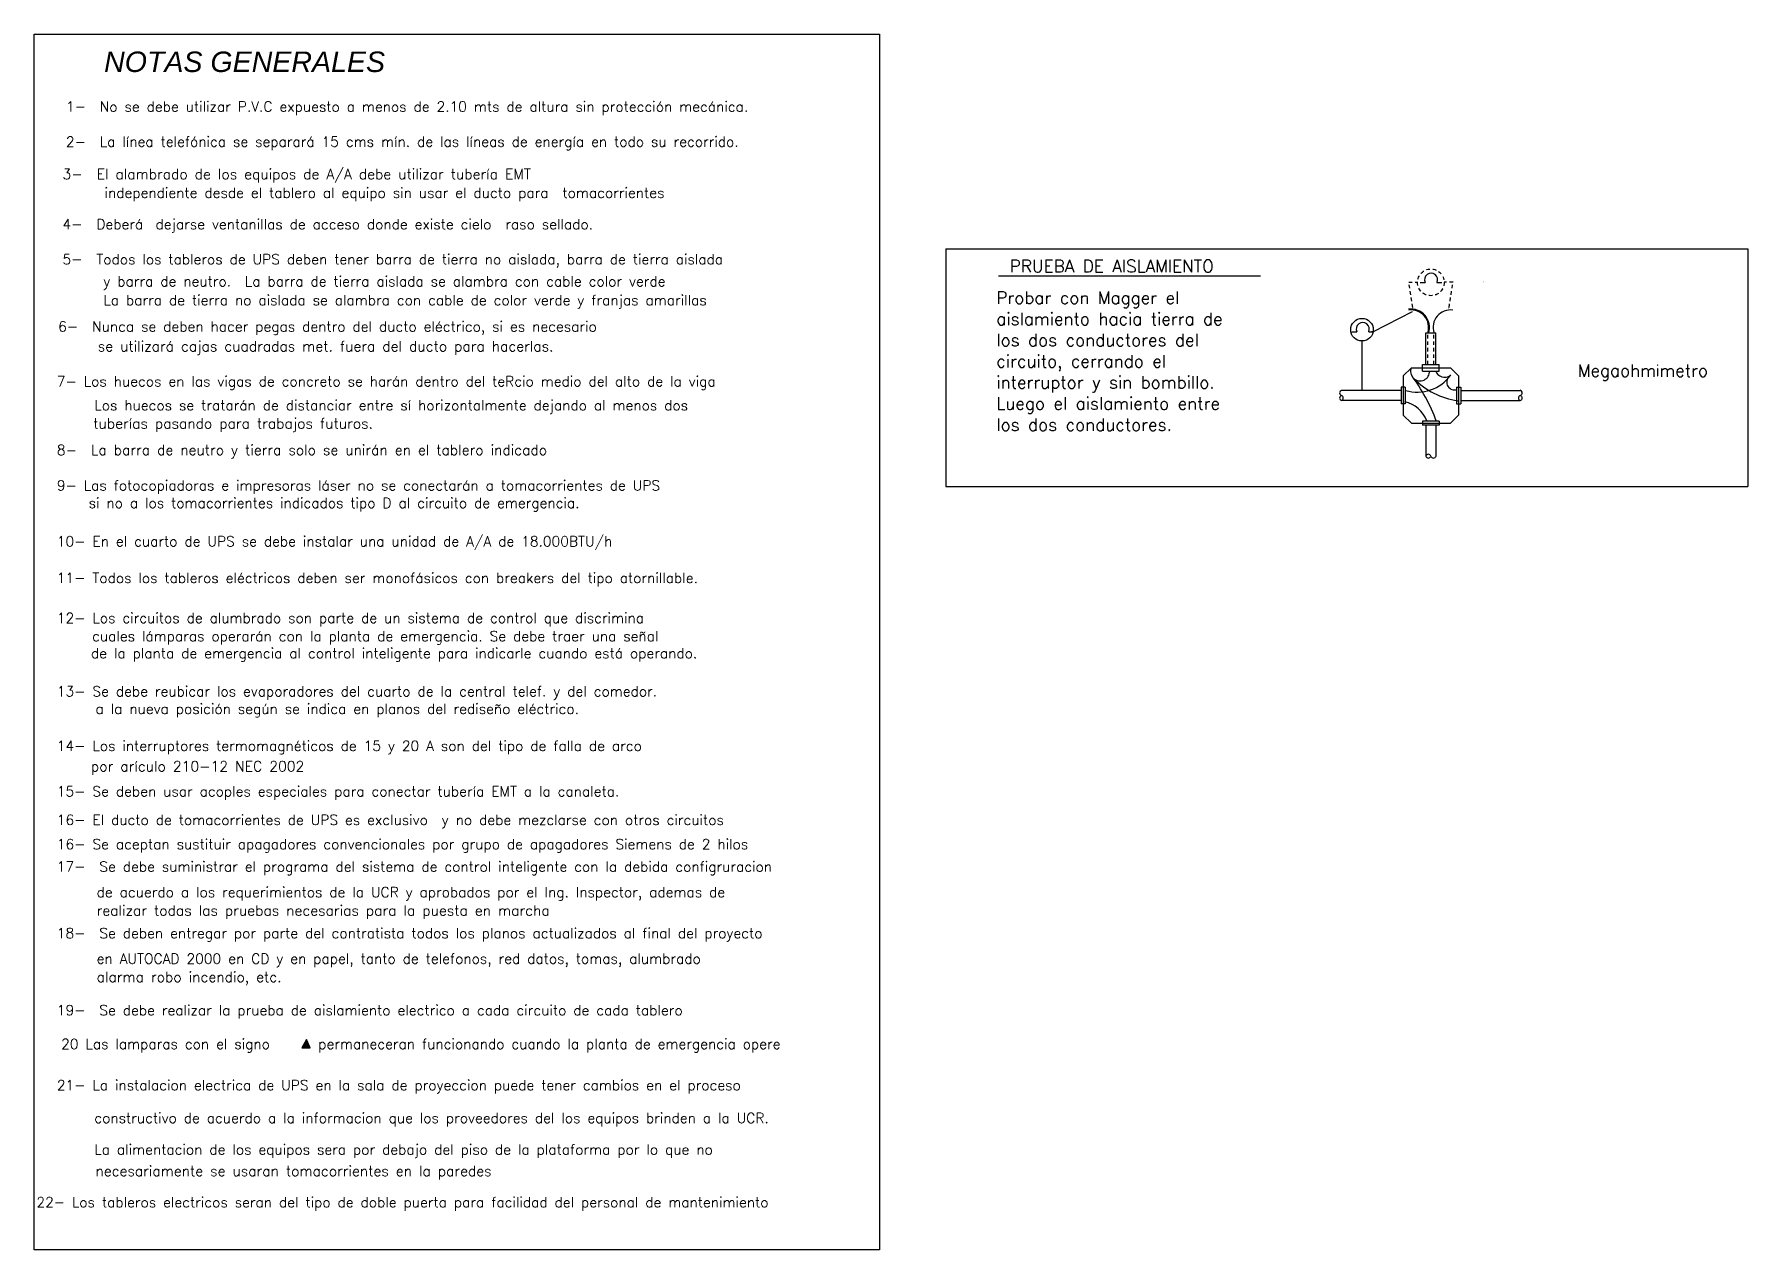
# Model space of a CAD drawing. Extents: x 146 to 670, y 614 to 806.
# Drawn here: x 609.3 to 668.8, y 613.9 to 656.1 of the extents above; entities that cross this region are included whole.
import ezdxf
from ezdxf.enums import TextEntityAlignment as Align

# ---------------------------------------------------------------- set-up
doc = ezdxf.new("R2010")
doc.units = 0
doc.header["$LTSCALE"] = 0.5
doc.header["$MEASUREMENT"] = 0
doc.linetypes.add('DASHED2', pattern=[0.375, 0.25, -0.125])
doc.linetypes.add('HIDDEN', pattern=[0.375, 0.25, -0.125])
for name, color, linetype in [('ALUMBRADO', 5, 'CONTINUOUS'), ('P01', 6, 'CONTINUOUS'), ('P02', 1, 'CONTINUOUS'), ('P06', 7, 'CONTINUOUS'), ('tuberia_alumbrado', 3, 'DASHED2'), ('UNIFILAR', 1, 'CONTINUOUS')]:
    doc.layers.add(name, color=color, linetype=linetype)
doc.styles.add('STYLE2', font='romans.shx')

msp = doc.modelspace()

# ---------------------------------------------------------------- linework, layer by layer
at = {"layer": 'ALUMBRADO', "color": 1}
for p, q in [((618.726, 621.191), (618.563, 620.893)), ((618.563, 620.893), (618.861, 620.893)), ((618.861, 620.893), (618.726, 621.191))]:
    msp.add_line(p, q, dxfattribs=at)
msp.add_solid([(618.563, 620.893), (618.726, 621.191), (618.861, 620.893)], dxfattribs=at)
at = {"layer": 'P01', "linetype": 'HIDDEN'}
for p, q in [((657.041, 647.507), (657.346, 647.507)), ((657.179, 646.624), (657.041, 647.507)), ((658.581, 647.507), (658.275, 647.507)), ((658.443, 646.624), (658.581, 647.507)), ((657.704, 644.647), (657.704, 645.747)), ((657.918, 644.647), (657.918, 645.747))]:
    msp.add_line(p, q, dxfattribs=at)
msp.add_circle((657.811, 647.498), 0.464, dxfattribs=at)
at = {"layer": 'P02'}
for p, q in [((657.44, 647.498), (657.613, 647.498)), ((658.024, 647.498), (658.19, 647.498)), ((657.163, 646.472), (655.804, 645.783)), ((655.066, 645.783), (655.238, 645.783)), ((655.65, 645.783), (655.815, 645.783)), ((655.804, 645.783), (655.752, 645.783)), ((657.632, 645.747), (657.989, 645.747)), ((657.632, 644.647), (657.632, 645.747)), ((657.989, 644.647), (657.989, 645.747)), ((655.417, 645.461), (655.417, 643.746)), ((656.846, 644.247), (657.132, 644.532)), ((657.132, 644.532), (658.49, 644.532)), ((657.525, 644.647), (658.097, 644.647)), ((657.525, 644.418), (657.525, 644.647)), ((658.097, 644.418), (658.097, 644.647)), ((658.49, 644.532), (658.776, 644.247)), ((656.918, 643.854), (656.775, 643.854)), ((656.775, 643.854), (656.775, 643.282)), ((656.846, 644.247), (656.846, 642.889)), ((656.918, 643.854), (656.918, 643.282)), ((657.525, 644.418), (658.097, 644.418)), ((658.704, 643.854), (658.704, 643.282)), ((658.704, 643.854), (658.847, 643.854)), ((658.776, 644.247), (658.776, 642.889)), ((658.847, 643.854), (658.847, 643.282)), ((656.775, 643.746), (654.703, 643.746)), ((656.775, 643.389), (654.703, 643.389)), ((656.918, 643.282), (656.775, 643.282)), ((658.704, 643.282), (658.847, 643.282)), ((658.847, 643.746), (660.919, 643.746)), ((658.847, 643.389), (660.919, 643.389)), ((657.132, 642.603), (656.846, 642.889)), ((658.097, 642.675), (657.525, 642.675)), ((657.525, 642.675), (657.525, 642.532)), ((658.097, 642.675), (658.097, 642.532)), ((658.49, 642.603), (658.776, 642.889)), ((657.132, 642.603), (658.49, 642.603)), ((658.097, 642.532), (657.525, 642.532))]:
    msp.add_line(p, q, dxfattribs=at)
at = {"layer": 'P02', "color": 4, "linetype": 'Continuous'}
for p, q in [((657.632, 642.532), (657.632, 641.46)), ((657.989, 642.532), (657.989, 641.46))]:
    msp.add_line(p, q, dxfattribs=at)
at = {"layer": 'P02'}
msp.add_circle((655.417, 645.854), 0.393, dxfattribs=at)
for centre, radius, start, end in [((657.819, 647.59), 0.226, 335.76888, 204.23112), ((655.444, 645.876), 0.226, 335.76888, 204.23112), ((654.731, 643.657), 0.0938, 107.79103, 252.20897), ((654.731, 643.478), 0.0938, 107.79103, 252.20897), ((654.674, 643.478), 0.0938, 287.79103, 72.20897), ((660.948, 643.478), 0.0938, 107.79103, 252.20897), ((660.891, 643.657), 0.0938, 287.79103, 72.20897), ((660.891, 643.478), 0.0938, 287.79103, 72.20897)]:
    msp.add_arc(centre, radius, start, end, dxfattribs=at)
at = {"layer": 'P02', "color": 4, "linetype": 'Continuous'}
for centre, start, end in [((657.722, 641.431), 17.79103, 162.20897), ((657.722, 641.488), 197.79103, 342.20897), ((657.9, 641.488), 197.79103, 342.20897)]:
    msp.add_arc(centre, 0.0938, start, end, dxfattribs=at)
at = {"layer": 'P02'}
for points in [[(657.055, 646.446), (657.077, 646.403), (657.195, 646.49)], [(657.188, 646.719), (657.141, 646.712), (657.187, 646.573)], [(658.433, 646.719), (658.481, 646.712), (658.435, 646.573)]]:
    msp.add_solid(points, dxfattribs=at)
at = {"layer": 'P06', "color": 3, "linetype": 'Continuous'}
for p, q in [((640.957, 648.659), (668.825, 648.659)), ((640.957, 640.404), (668.825, 640.404))]:
    msp.add_line(p, q, dxfattribs=at)
at = {"layer": 'P06'}
msp.add_line((642.777, 647.73), (651.888, 647.73), dxfattribs=at)
for centre, radius, start, end in [((657.126, 645.933), 0.635, 342.14448, 97.94216), ((657.126, 645.933), 0.607, 342.14448, 97.94216), ((658.495, 645.933), 0.607, 82.05784, 197.85552), ((657.437, 644.406), 0.331, 157.44543, 2.79265), ((657.338, 645.123), 1.439, 253.48063, 324.23372), ((651.703, 640.289), 6.738, 20.66943, 36.31329), ((659.143, 646.065), 2.71, 224.76442, 261.54858), ((658.295, 644.557), 0.355, 202.42549, 303.26719), ((658.634, 644.03), 0.272, 122.15134, 280.8359), ((656.687, 642.323), 1.046, 20.36038, 77.73442)]:
    msp.add_arc(centre, radius, start, end, dxfattribs=at)
at = {"layer": 'tuberia_alumbrado', "color": 3, "linetype": 'Continuous'}
for p, q in [((640.957, 648.659), (640.957, 640.404)), ((668.825, 648.659), (668.825, 640.404))]:
    msp.add_line(p, q, dxfattribs=at)
at = {"layer": 'UNIFILAR', "color": 3}
msp.add_lwpolyline([(609.266, 656.119), (638.643, 656.119), (638.643, 613.882), (609.266, 613.882)], close=True, dxfattribs=at)

# ---------------------------------------------------------------- texts
at = {"layer": 'P02'}
msp.add_text('t', height=0.0514, dxfattribs=at).set_placement((659.637, 647.507), align=Align.MIDDLE_LEFT)
at = {"layer": 'P02', "style": 'STYLE2'}
for s, p in [('Probar con Magger el', (642.707, 646.75)), ('aislamiento hacia tierra de', (642.707, 646.015)), ('los dos conductores del', (642.707, 645.28)), ('circuito, cerrando el', (642.707, 644.545)), ('Megaohm¡metro', (662.918, 644.221)), ('interruptor y sin bombillo.', (642.707, 643.81)), ('Luego el aislamiento entre', (642.707, 643.075)), ('los dos conductores.', (642.707, 642.34))]:
    msp.add_text(s, height=0.42873, dxfattribs=at).set_placement(p)
at = {"layer": 'P06', "style": 'STYLE2'}
msp.add_text('PRUEBA DE AISLAMIENTO', height=0.42873, dxfattribs=at).set_placement((643.174, 647.847))
at = {"layer": 'UNIFILAR', "color": 5, "style": 'STYLE2'}
for s, height, p in [('1-  No se debe utilizar P.V.C expuesto a menos de 2.10 mts de altura sin protección mecánica.', 0.352, (610.366, 653.431)), ('2-  La línea telefónica se separará 15 cms mín. de las líneas de energía en todo su recorrido.', 0.352, (610.366, 652.213)), ('3-  El alambrado de los equipos de A/A debe utilizar tubería EMT ', 0.355, (610.247, 651.084)), ('independiente desde el tablero al equipo sin usar el ducto para  tomacorrientes', 0.352, (611.71, 650.435)), ('4-  Deberá\xa0 dejarse ventanillas de acceso donde existe cielo  raso sellado.', 0.352, (610.247, 649.343)), ('5-  Todos los tableros de UPS deben tener barra de tierra no aislada, barra de tierra aislada', 0.352, (610.247, 648.125)), ('y barra de neutro.  La barra de tierra aislada se alambra con cable color verde', 0.352, (611.67, 647.358)), ('La barra de tierra no aislada se alambra con cable de color verde y franjas amarillas', 0.352, (611.67, 646.704)), ('6-  Nunca se deben hacer pegas dentro del ducto eléctrico, si es necesario', 0.352, (610.098, 645.788)), ('se utilizará cajas cuadradas met. fuera del ducto para hacerlas.', 0.355, (611.475, 645.101)), ('7- Los huecos en las vigas de concreto se harán dentro del teRcio medio del alto de la viga', 0.352, (610.05, 643.882)), ('Los huecos se tratarán de distanciar entre sí horizontalmente dejando al menos dos ', 0.352, (611.354, 643.052)), ('tuberías pasando para trabajos futuros.', 0.355, (611.315, 642.42)), ('8-  La barra de neutro y tierra solo se unirán en el tablero indicado', 0.355, (610.05, 641.496)), ('9- Las fotocopiadoras e impresoras láser no se conectarán a tomacorrientes de UPS', 0.352, (610.05, 640.266)), ('si no a los tomacorrientes indicados tipo D al circuito de emergencia.', 0.352, (611.156, 639.657)), ('10- En el cuarto de UPS se debe instalar una unidad de A/A de 18.000BTU/h', 0.352, (610.05, 638.323)), ('11- Todos los tableros eléctricos deben ser monofásicos con breakers del tipo atornillable.', 0.352, (610.05, 637.051)), ('12- Los circuitos de alumbrado son parte de un sistema de control que discrimina', 0.352, (610.05, 635.659)), ('cuales lámparas operarán con la planta de emergencia. Se debe traer una señal ', 0.352, (611.275, 635.027)), ('de la planta de emergencia al control inteligente para indicarle cuando está operando.', 0.352, (611.236, 634.435)), ('13- Se debe reubicar los evaporadores del cuarto de la central telef. y del comedor.', 0.352, (610.05, 633.111)), ('a la nueva posición según se indica en planos del rediseño eléctrico.', 0.352, (611.394, 632.502)), ('14- Los interruptores termomagnéticos de 15 y 20 A son del tipo de falla de arco ', 0.352, (610.05, 631.216)), ('por arículo 210-12 NEC 2002', 0.35533, (611.236, 630.504)), ('15- Se deben usar acoples especiales para conectar tubería EMT a la canaleta.', 0.352, (610.05, 629.634)), ('16- El ducto de tomacorrientes de UPS es exclusivo  y no debe mezclarse con otros circuitos', 0.352, (610.05, 628.643)), ('16- Se aceptan sustituir apagadores convencionales por grupo de apagadores Siemens de 2 hilos', 0.352, (610.05, 627.801)), ('17-  Se debe suministrar el programa del sistema de control inteligente con la debida configruracion', 0.352, (610.05, 627.02)), ('de acuerdo a los requerimientos de la UCR y aprobados por el Ing. Inspector, ademas de ', 0.352, (611.435, 626.133)), ('realizar todas las pruebas necesarias para la puesta en marcha', 0.355, (611.435, 625.494)), ('18-  Se deben entregar por parte del contratista todos los planos actualizados al final del proyecto', 0.352, (610.05, 624.707)), ('en AUTOCAD 2000 en CD y en papel, tanto de telefonos, red datos, tomas, alumbrado', 0.352, (611.435, 623.82)), ('alarma robo incendio, etc.', 0.35533, (611.435, 623.181)), ('19-  Se debe realizar la prueba de aislamiento electrico a cada circuito de cada tablero', 0.352, (610.05, 622.029)), ('20 Las lamparas con el signo    permaneceran funcionando cuando la planta de emergencia opere', 0.352, (610.2, 620.857)), ('21- La instalacion electrica de UPS en la sala de proyeccion puede tener cambios en el proceso ', 0.352, (610.05, 619.423)), ('constructivo de acuerdo a la informacion que los proveedores del los equipos brinden a la UCR.', 0.352, (611.354, 618.282)), ('La alimentacion de los equipos sera por debajo del piso de la plataforma por lo que no', 0.352, (611.354, 617.189)), ('necesariamente se usaran tomacorrientes en la paredes', 0.355, (611.394, 616.439)), ('22- Los tableros electricos seran del tipo de doble puerta para facilidad del personal de mantenimiento', 0.352, (609.339, 615.356))]:
    msp.add_text(s, height=height, dxfattribs=at).set_placement(p)
at = {"layer": 'UNIFILAR', "insert": (611.694, 655.519), "char_height": 0.71065, "width": 14.95133, "attachment_point": 1}
msp.add_mtext('\\fSwis721 Blk BT|b0|i1|c0|p34;\\C1;NOTAS GENERALES', dxfattribs=at)

doc.saveas('drawing.dxf')
